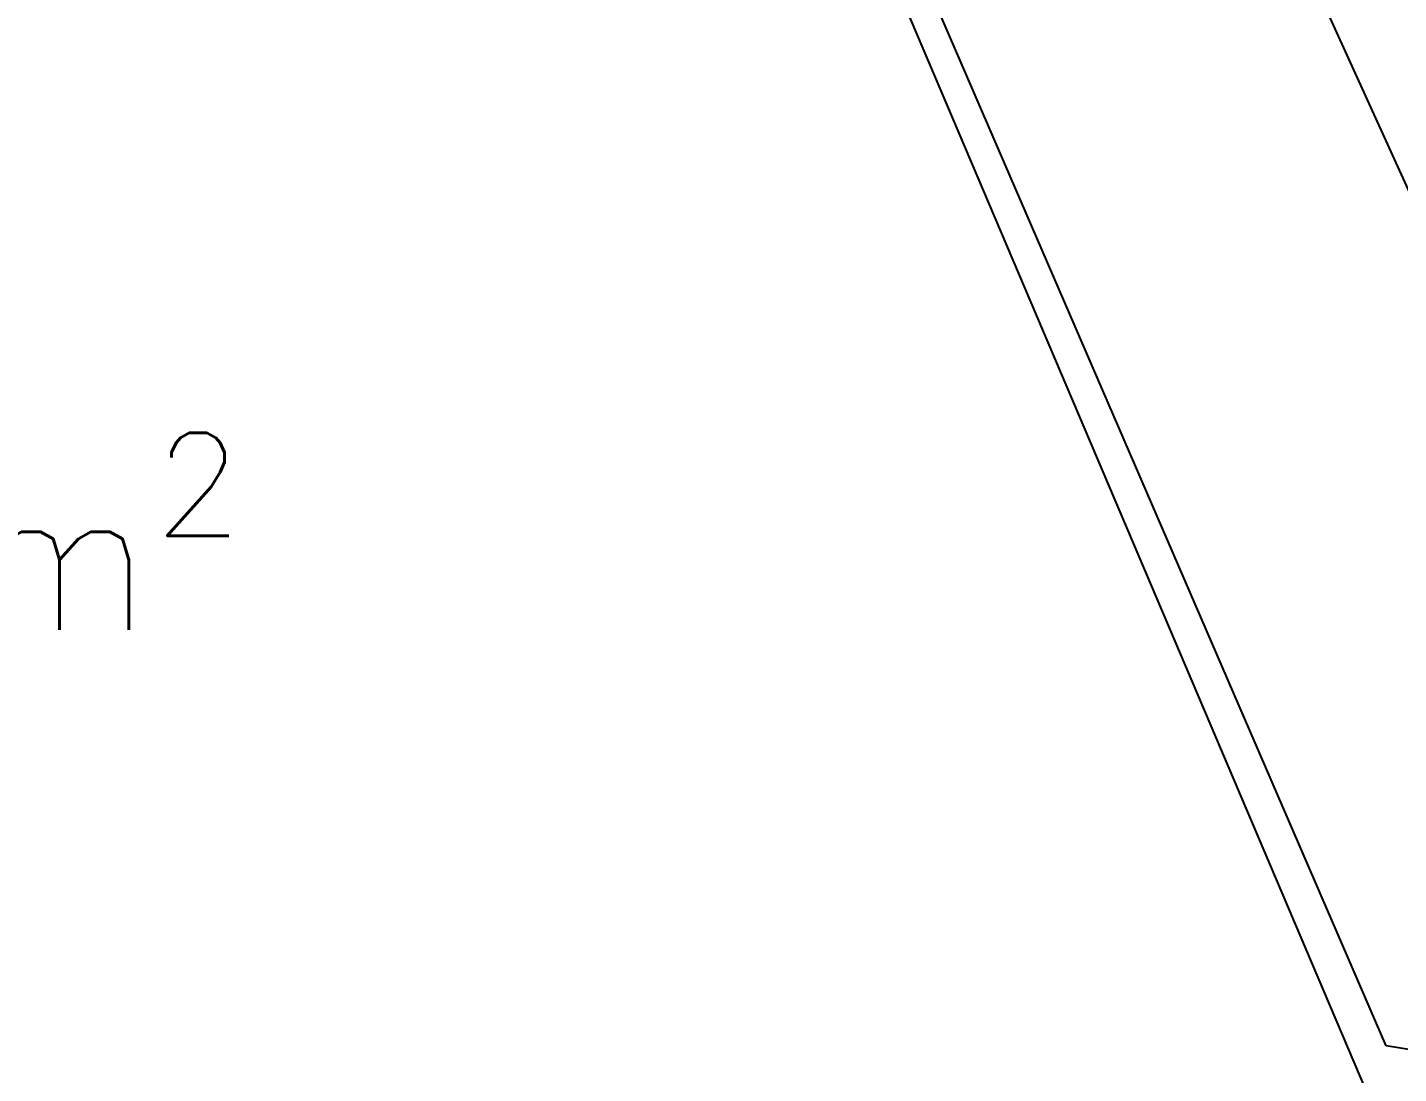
# Model space of a CAD drawing. Header units: inches. Extents: x 653559 to 669309, y 7245317 to 7256454.
# Drawn here: x 662825.7 to 663152.1, y 7250915.2 to 7251164.3 of the extents above; entities that cross this region are included whole.
import ezdxf

# ---------------------------------------------------------------- set-up
doc = ezdxf.new("R2010")
doc.units = ezdxf.units.IN
doc.header["$MEASUREMENT"] = 0
for name, color, linetype in [('Agricola', 3, 'Continuous'), ('Nombre Potreros', 252, 'Continuous'), ('Reserva', 92, 'Continuous')]:
    doc.layers.add(name, color=color, linetype=linetype)
doc.styles.add('ROMANS', font='romans.shx', dxfattribs={"height": 150})

msp = doc.modelspace()

# ---------------------------------------------------------------- linework, layer by layer
at = {"layer": 'Agricola', "transparency": 33554613}
msp.add_polyline3d([(663145.84, 7250907.81, 0), (662930.74, 7251413.96, 0), (662703.81, 7251944.1, 0), (662696.27, 7251983.78, 0), (662026.74, 7251802.41, 0), (662091.43, 7251612.31, 0), (662179.94, 7251375.77, 0), (662219.49, 7251271.26, 0), (662263.94, 7251065.41, 0), (662262.62, 7251027.05, 0), (662272, 7250977.29, 0)], dxfattribs=at)
at = {"layer": 'Reserva', "transparency": 33554613}
msp.add_lwpolyline([(663149.16, 7250921.8), (662708.92, 7251940.07), (662708.08, 7251954.67), (662711.91, 7251962.05), (662740.09, 7251979.12), (662792.48, 7251978.72), (662808.35, 7251972.37), (662970.68, 7251578.27), (663040.53, 7251375.87), (663164.35, 7251103.61), (663223.09, 7250978.99), (663227.72, 7250961.26), (663223.09, 7250951.34), (663160.91, 7250919.92)], close=True, dxfattribs=at)

# ---------------------------------------------------------------- texts
at = {"layer": 'Nombre Potreros', "linetype": 'Continuous', "transparency": 33554613, "insert": (662452.35, 7251067.75), "char_height": 35, "width": 565.4455, "attachment_point": 1, "style": 'ROMANS'}
msp.add_mtext('\\A1;114 Ha 8.200 m{\\H0.7x;\\S2^ ;}', dxfattribs=at)

doc.saveas('drawing.dxf')
